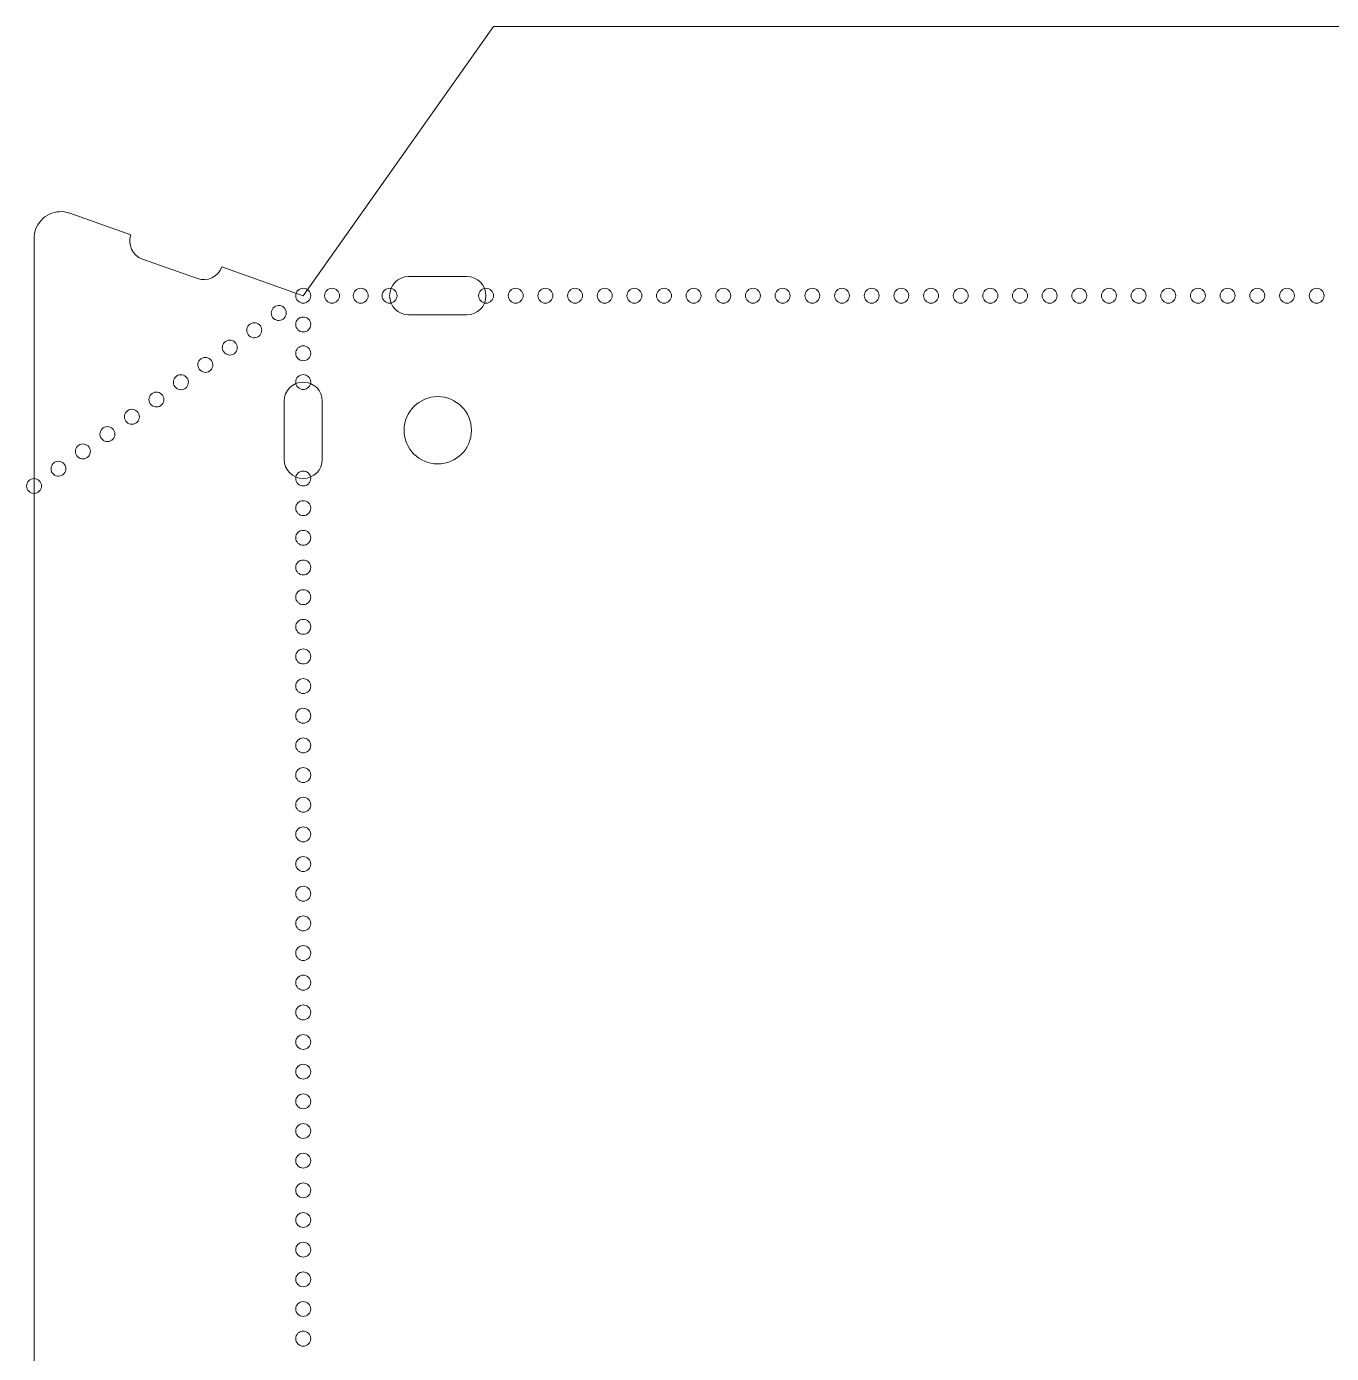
# Model space of a CAD drawing. Header units: inches. Extents: x -17 to 232, y 15 to 264.
# Drawn here: x -16.6 to 106.6, y 138.3 to 263.5 of the extents above; entities that cross this region are included whole.
import ezdxf

# ---------------------------------------------------------------- set-up
doc = ezdxf.new("R2010")
doc.units = ezdxf.units.IN
doc.header["$MEASUREMENT"] = 0
doc.layers.add('Fold cuts', color=7, linetype='Continuous')
doc.layers.add('Outline cut', color=7, linetype='Continuous')

# ---------------------------------------------------------------- blocks, each defined once
blk = doc.blocks.new('block 2')
at = {"layer": 'Outline cut', "lineweight": 0}
blk.add_open_spline([(7.72, 222.67), (7.72, 221.68), (8.53, 220.88), (9.52, 220.88), (10.52, 220.88), (11.33, 221.68), (11.33, 222.67)], degree=3, knots=[0, 0, 0, 0, 1, 1, 1, 2, 2, 2, 2], dxfattribs=at)
blk = doc.blocks.new('block 3')
at = {"layer": 'Outline cut', "lineweight": 0}
blk.add_open_spline([(11.33, 228.18), (11.33, 229.17), (10.52, 229.97), (9.52, 229.97), (8.53, 229.97), (7.72, 229.17), (7.72, 228.18)], degree=3, knots=[0, 0, 0, 0, 1, 1, 1, 2, 2, 2, 2], dxfattribs=at)
blk = doc.blocks.new('block 4')
at = {"layer": 'Outline cut', "lineweight": 0}
blk.add_open_spline([(25.4, 225.42), (25.4, 227.18), (23.98, 228.6), (22.22, 228.6), (20.47, 228.6), (19.05, 227.18), (19.05, 225.42), (19.05, 223.67), (20.47, 222.25), (22.22, 222.25), (23.98, 222.25), (25.4, 223.67), (25.4, 225.42), (25.4, 225.42), (25.4, 225.42), (25.4, 225.42)], degree=3, knots=[0, 0, 0, 0, 1, 1, 1, 2, 2, 2, 3, 3, 3, 4, 4, 4, 5, 5, 5, 5], dxfattribs=at)
blk = doc.blocks.new('block 5')
at = {"layer": 'Outline cut', "lineweight": 0}
blk.add_open_spline([(24.98, 236.32), (25.97, 236.32), (26.77, 237.13), (26.77, 238.12), (26.77, 239.12), (25.97, 239.93), (24.98, 239.93)], degree=3, knots=[0, 0, 0, 0, 1, 1, 1, 2, 2, 2, 2], dxfattribs=at)
blk = doc.blocks.new('block 6')
at = {"layer": 'Outline cut', "lineweight": 0}
blk.add_open_spline([(19.47, 239.93), (18.48, 239.93), (17.68, 239.12), (17.68, 238.12), (17.68, 237.13), (18.48, 236.32), (19.47, 236.32)], degree=3, knots=[0, 0, 0, 0, 1, 1, 1, 2, 2, 2, 2], dxfattribs=at)
blk = doc.blocks.new('block 7')
at = {"layer": 'Outline cut', "lineweight": 0}
blk.add_open_spline([(-6.74, 243.88), (-7.07, 242.94), (-6.58, 241.91), (-5.64, 241.58)], degree=3, dxfattribs=at)
blk = doc.blocks.new('block 11')
at = {"layer": 'Outline cut', "lineweight": 0}
blk.add_open_spline([(-0.46, 239.74), (0.48, 239.41), (1.51, 239.9), (1.84, 240.84)], degree=3, dxfattribs=at)
blk = doc.blocks.new('block 12')
at = {"layer": 'Outline cut', "lineweight": 0}
blk.add_open_spline([(-12.49, 245.91), (-13.81, 246.38), (-15.26, 245.68), (-15.73, 244.36), (-15.83, 244.09), (-15.87, 243.8), (-15.87, 243.51)], degree=3, knots=[0, 0, 0, 0, 1, 1, 1, 2, 2, 2, 2], dxfattribs=at)
blk = doc.blocks.new('block 34')
at = {"layer": 'Outline cut', "lineweight": 0}
blk.add_lwpolyline([(9.52, 238.12), (27.49, 263.52)], dxfattribs=at)
blk = doc.blocks.new('block 35')
at = {"layer": 'Outline cut', "lineweight": 0}
blk.add_lwpolyline([(27.49, 263.52), (188.41, 263.52)], dxfattribs=at)
blk = doc.blocks.new('block 36')
at = {"layer": 'Outline cut', "lineweight": 0}
blk.add_lwpolyline([(-15.87, 220.16), (-15.87, 59.24)], dxfattribs=at)
blk = doc.blocks.new('block 42')
at = {"layer": 'Outline cut', "lineweight": 0}
blk.add_lwpolyline([(-15.87, 220.16), (-15.87, 243.51)], dxfattribs=at)
blk = doc.blocks.new('block 43')
at = {"layer": 'Outline cut', "lineweight": 0}
blk.add_lwpolyline([(9.52, 238.12), (1.84, 240.84)], dxfattribs=at)
blk = doc.blocks.new('block 44')
at = {"layer": 'Outline cut', "lineweight": 0}
blk.add_lwpolyline([(7.72, 222.67), (7.72, 228.18)], dxfattribs=at)
blk = doc.blocks.new('block 46')
at = {"layer": 'Outline cut', "lineweight": 0}
blk.add_lwpolyline([(11.33, 222.67), (11.33, 228.18)], dxfattribs=at)
blk = doc.blocks.new('block 49')
at = {"layer": 'Outline cut', "lineweight": 0}
blk.add_lwpolyline([(24.98, 236.32), (19.47, 236.32)], dxfattribs=at)
blk = doc.blocks.new('block 52')
at = {"layer": 'Outline cut', "lineweight": 0}
blk.add_lwpolyline([(24.98, 239.93), (19.47, 239.93)], dxfattribs=at)
blk = doc.blocks.new('block 56')
at = {"layer": 'Outline cut', "lineweight": 0}
blk.add_lwpolyline([(-5.64, 241.58), (-0.46, 239.74)], dxfattribs=at)
blk = doc.blocks.new('block 58')
at = {"layer": 'Outline cut', "lineweight": 0}
blk.add_lwpolyline([(-6.74, 243.88), (-12.49, 245.91)], dxfattribs=at)
blk = doc.blocks.new('block 76')
at = {"layer": 'Outline cut', "lineweight": 0}
blk.add_lwpolyline([(22.22, 236.32), (22.22, 236.32)], dxfattribs=at)
blk = doc.blocks.new('block 77')
at = {"layer": 'Fold cuts', "lineweight": 0}
for points, knots in [([(9.52, 237.42), (9.71, 237.42), (9.89, 237.49), (10.02, 237.63), (10.16, 237.76), (10.23, 237.94), (10.23, 238.12), (10.23, 238.31), (10.16, 238.49), (10.02, 238.62), (9.89, 238.76), (9.71, 238.83), (9.52, 238.83), (9.34, 238.83), (9.16, 238.76), (9.03, 238.62), (8.89, 238.49), (8.82, 238.31), (8.82, 238.12), (8.82, 237.94), (8.89, 237.76), (9.03, 237.63), (9.16, 237.49), (9.34, 237.42), (9.52, 237.42)], [0, 0, 0, 0, 1, 1, 1, 2, 2, 2, 3, 3, 3, 4, 4, 4, 5, 5, 5, 6, 6, 6, 7, 7, 7, 8, 8, 8, 8]), ([(12.24, 238.83), (12.24, 238.83), (12.24, 238.83), (12.24, 238.83), (11.85, 238.83), (11.54, 238.51), (11.54, 238.12), (11.54, 237.74), (11.85, 237.42), (12.24, 237.42), (12.63, 237.42), (12.95, 237.74), (12.95, 238.12), (12.95, 238.51), (12.63, 238.83), (12.24, 238.83)], [0, 0, 0, 0, 1, 1, 1, 2, 2, 2, 3, 3, 3, 4, 4, 4, 5, 5, 5, 5]), ([(14.96, 238.83), (14.96, 238.83), (14.96, 238.83), (14.96, 238.83), (14.57, 238.83), (14.25, 238.51), (14.25, 238.12), (14.25, 237.74), (14.57, 237.42), (14.96, 237.42), (15.35, 237.42), (15.66, 237.74), (15.66, 238.12), (15.66, 238.51), (15.35, 238.83), (14.96, 238.83)], [0, 0, 0, 0, 1, 1, 1, 2, 2, 2, 3, 3, 3, 4, 4, 4, 5, 5, 5, 5]), ([(17.68, 237.42), (17.86, 237.42), (18.04, 237.49), (18.17, 237.63), (18.31, 237.76), (18.38, 237.94), (18.38, 238.12), (18.38, 238.31), (18.31, 238.49), (18.17, 238.62), (18.04, 238.76), (17.86, 238.83), (17.68, 238.83), (17.49, 238.83), (17.31, 238.76), (17.18, 238.62), (17.04, 238.49), (16.97, 238.31), (16.97, 238.12), (16.97, 237.94), (17.04, 237.76), (17.18, 237.63), (17.31, 237.49), (17.49, 237.42), (17.68, 237.42)], [0, 0, 0, 0, 1, 1, 1, 2, 2, 2, 3, 3, 3, 4, 4, 4, 5, 5, 5, 6, 6, 6, 7, 7, 7, 8, 8, 8, 8]), ([(26.77, 237.42), (26.96, 237.42), (27.14, 237.49), (27.27, 237.63), (27.41, 237.76), (27.48, 237.94), (27.48, 238.12), (27.48, 238.31), (27.41, 238.49), (27.27, 238.62), (27.14, 238.76), (26.96, 238.83), (26.77, 238.83), (26.59, 238.83), (26.41, 238.76), (26.28, 238.62), (26.14, 238.49), (26.07, 238.31), (26.07, 238.12), (26.07, 237.94), (26.14, 237.76), (26.28, 237.63), (26.41, 237.49), (26.59, 237.42), (26.77, 237.42)], [0, 0, 0, 0, 1, 1, 1, 2, 2, 2, 3, 3, 3, 4, 4, 4, 5, 5, 5, 6, 6, 6, 7, 7, 7, 8, 8, 8, 8]), ([(29.57, 237.42), (29.57, 237.42), (29.57, 237.42), (29.57, 237.42), (29.96, 237.42), (30.28, 237.74), (30.28, 238.12), (30.28, 238.51), (29.96, 238.83), (29.57, 238.83), (29.18, 238.83), (28.87, 238.51), (28.87, 238.12), (28.87, 237.74), (29.18, 237.42), (29.57, 237.42)], [0, 0, 0, 0, 1, 1, 1, 2, 2, 2, 3, 3, 3, 4, 4, 4, 5, 5, 5, 5]), ([(32.37, 237.42), (32.37, 237.42), (32.37, 237.42), (32.37, 237.42), (32.76, 237.42), (33.08, 237.74), (33.08, 238.12), (33.08, 238.51), (32.76, 238.83), (32.37, 238.83), (31.98, 238.83), (31.67, 238.51), (31.67, 238.12), (31.67, 237.74), (31.98, 237.42), (32.37, 237.42)], [0, 0, 0, 0, 1, 1, 1, 2, 2, 2, 3, 3, 3, 4, 4, 4, 5, 5, 5, 5]), ([(35.17, 237.42), (35.17, 237.42), (35.17, 237.42), (35.17, 237.42), (35.56, 237.42), (35.88, 237.74), (35.88, 238.12), (35.88, 238.51), (35.56, 238.83), (35.17, 238.83), (34.78, 238.83), (34.47, 238.51), (34.47, 238.12), (34.47, 237.74), (34.78, 237.42), (35.17, 237.42)], [0, 0, 0, 0, 1, 1, 1, 2, 2, 2, 3, 3, 3, 4, 4, 4, 5, 5, 5, 5]), ([(37.97, 237.42), (37.97, 237.42), (37.97, 237.42), (37.97, 237.42), (38.36, 237.42), (38.68, 237.74), (38.68, 238.12), (38.68, 238.51), (38.36, 238.83), (37.97, 238.83), (37.58, 238.83), (37.27, 238.51), (37.27, 238.12), (37.27, 237.74), (37.58, 237.42), (37.97, 237.42)], [0, 0, 0, 0, 1, 1, 1, 2, 2, 2, 3, 3, 3, 4, 4, 4, 5, 5, 5, 5]), ([(40.77, 237.42), (40.77, 237.42), (40.77, 237.42), (40.77, 237.42), (41.16, 237.42), (41.48, 237.74), (41.48, 238.12), (41.48, 238.51), (41.16, 238.83), (40.77, 238.83), (40.38, 238.83), (40.07, 238.51), (40.07, 238.12), (40.07, 237.74), (40.38, 237.42), (40.77, 237.42)], [0, 0, 0, 0, 1, 1, 1, 2, 2, 2, 3, 3, 3, 4, 4, 4, 5, 5, 5, 5]), ([(43.57, 237.42), (43.57, 237.42), (43.57, 237.42), (43.57, 237.42), (43.96, 237.42), (44.28, 237.74), (44.28, 238.12), (44.28, 238.51), (43.96, 238.83), (43.57, 238.83), (43.18, 238.83), (42.86, 238.51), (42.86, 238.12), (42.86, 237.74), (43.18, 237.42), (43.57, 237.42)], [0, 0, 0, 0, 1, 1, 1, 2, 2, 2, 3, 3, 3, 4, 4, 4, 5, 5, 5, 5]), ([(46.37, 237.42), (46.37, 237.42), (46.37, 237.42), (46.37, 237.42), (46.76, 237.42), (47.07, 237.74), (47.07, 238.12), (47.07, 238.51), (46.76, 238.83), (46.37, 238.83), (45.98, 238.83), (45.66, 238.51), (45.66, 238.12), (45.66, 237.74), (45.98, 237.42), (46.37, 237.42)], [0, 0, 0, 0, 1, 1, 1, 2, 2, 2, 3, 3, 3, 4, 4, 4, 5, 5, 5, 5]), ([(49.17, 237.42), (49.17, 237.42), (49.17, 237.42), (49.17, 237.42), (49.56, 237.42), (49.87, 237.74), (49.87, 238.12), (49.87, 238.51), (49.56, 238.83), (49.17, 238.83), (48.78, 238.83), (48.46, 238.51), (48.46, 238.12), (48.46, 237.74), (48.78, 237.42), (49.17, 237.42)], [0, 0, 0, 0, 1, 1, 1, 2, 2, 2, 3, 3, 3, 4, 4, 4, 5, 5, 5, 5]), ([(51.97, 237.42), (51.97, 237.42), (51.97, 237.42), (51.97, 237.42), (52.36, 237.42), (52.67, 237.74), (52.67, 238.12), (52.67, 238.51), (52.36, 238.83), (51.97, 238.83), (51.58, 238.83), (51.26, 238.51), (51.26, 238.12), (51.26, 237.74), (51.58, 237.42), (51.97, 237.42)], [0, 0, 0, 0, 1, 1, 1, 2, 2, 2, 3, 3, 3, 4, 4, 4, 5, 5, 5, 5]), ([(54.77, 237.42), (54.77, 237.42), (54.77, 237.42), (54.77, 237.42), (55.16, 237.42), (55.47, 237.74), (55.47, 238.12), (55.47, 238.51), (55.16, 238.83), (54.77, 238.83), (54.38, 238.83), (54.06, 238.51), (54.06, 238.12), (54.06, 237.74), (54.38, 237.42), (54.77, 237.42)], [0, 0, 0, 0, 1, 1, 1, 2, 2, 2, 3, 3, 3, 4, 4, 4, 5, 5, 5, 5]), ([(57.57, 237.42), (57.57, 237.42), (57.57, 237.42), (57.57, 237.42), (57.96, 237.42), (58.27, 237.74), (58.27, 238.12), (58.27, 238.51), (57.96, 238.83), (57.57, 238.83), (57.18, 238.83), (56.86, 238.51), (56.86, 238.12), (56.86, 237.74), (57.18, 237.42), (57.57, 237.42)], [0, 0, 0, 0, 1, 1, 1, 2, 2, 2, 3, 3, 3, 4, 4, 4, 5, 5, 5, 5]), ([(60.36, 237.42), (60.36, 237.42), (60.36, 237.42), (60.36, 237.42), (60.75, 237.42), (61.07, 237.74), (61.07, 238.12), (61.07, 238.51), (60.75, 238.83), (60.36, 238.83), (59.97, 238.83), (59.66, 238.51), (59.66, 238.12), (59.66, 237.74), (59.97, 237.42), (60.36, 237.42)], [0, 0, 0, 0, 1, 1, 1, 2, 2, 2, 3, 3, 3, 4, 4, 4, 5, 5, 5, 5]), ([(63.16, 237.42), (63.16, 237.42), (63.16, 237.42), (63.16, 237.42), (63.55, 237.42), (63.87, 237.74), (63.87, 238.12), (63.87, 238.51), (63.55, 238.83), (63.16, 238.83), (62.77, 238.83), (62.46, 238.51), (62.46, 238.12), (62.46, 237.74), (62.77, 237.42), (63.16, 237.42)], [0, 0, 0, 0, 1, 1, 1, 2, 2, 2, 3, 3, 3, 4, 4, 4, 5, 5, 5, 5]), ([(65.96, 237.42), (65.96, 237.42), (65.96, 237.42), (65.96, 237.42), (66.35, 237.42), (66.67, 237.74), (66.67, 238.12), (66.67, 238.51), (66.35, 238.83), (65.96, 238.83), (65.57, 238.83), (65.26, 238.51), (65.26, 238.12), (65.26, 237.74), (65.57, 237.42), (65.96, 237.42)], [0, 0, 0, 0, 1, 1, 1, 2, 2, 2, 3, 3, 3, 4, 4, 4, 5, 5, 5, 5]), ([(68.76, 237.42), (68.76, 237.42), (68.76, 237.42), (68.76, 237.42), (69.15, 237.42), (69.47, 237.74), (69.47, 238.12), (69.47, 238.51), (69.15, 238.83), (68.76, 238.83), (68.37, 238.83), (68.06, 238.51), (68.06, 238.12), (68.06, 237.74), (68.37, 237.42), (68.76, 237.42)], [0, 0, 0, 0, 1, 1, 1, 2, 2, 2, 3, 3, 3, 4, 4, 4, 5, 5, 5, 5]), ([(71.56, 237.42), (71.56, 237.42), (71.56, 237.42), (71.56, 237.42), (71.95, 237.42), (72.27, 237.74), (72.27, 238.12), (72.27, 238.51), (71.95, 238.83), (71.56, 238.83), (71.17, 238.83), (70.86, 238.51), (70.86, 238.12), (70.86, 237.74), (71.17, 237.42), (71.56, 237.42)], [0, 0, 0, 0, 1, 1, 1, 2, 2, 2, 3, 3, 3, 4, 4, 4, 5, 5, 5, 5]), ([(74.36, 237.42), (74.36, 237.42), (74.36, 237.42), (74.36, 237.42), (74.75, 237.42), (75.07, 237.74), (75.07, 238.12), (75.07, 238.51), (74.75, 238.83), (74.36, 238.83), (73.97, 238.83), (73.65, 238.51), (73.65, 238.12), (73.65, 237.74), (73.97, 237.42), (74.36, 237.42)], [0, 0, 0, 0, 1, 1, 1, 2, 2, 2, 3, 3, 3, 4, 4, 4, 5, 5, 5, 5]), ([(77.16, 237.42), (77.16, 237.42), (77.16, 237.42), (77.16, 237.42), (77.55, 237.42), (77.87, 237.74), (77.87, 238.12), (77.87, 238.51), (77.55, 238.83), (77.16, 238.83), (76.77, 238.83), (76.45, 238.51), (76.45, 238.12), (76.45, 237.74), (76.77, 237.42), (77.16, 237.42)], [0, 0, 0, 0, 1, 1, 1, 2, 2, 2, 3, 3, 3, 4, 4, 4, 5, 5, 5, 5]), ([(79.96, 237.42), (79.96, 237.42), (79.96, 237.42), (79.96, 237.42), (80.35, 237.42), (80.66, 237.74), (80.66, 238.12), (80.66, 238.51), (80.35, 238.83), (79.96, 238.83), (79.57, 238.83), (79.25, 238.51), (79.25, 238.12), (79.25, 237.74), (79.57, 237.42), (79.96, 237.42)], [0, 0, 0, 0, 1, 1, 1, 2, 2, 2, 3, 3, 3, 4, 4, 4, 5, 5, 5, 5]), ([(82.76, 237.42), (82.76, 237.42), (82.76, 237.42), (82.76, 237.42), (83.15, 237.42), (83.46, 237.74), (83.46, 238.12), (83.46, 238.51), (83.15, 238.83), (82.76, 238.83), (82.37, 238.83), (82.05, 238.51), (82.05, 238.12), (82.05, 237.74), (82.37, 237.42), (82.76, 237.42)], [0, 0, 0, 0, 1, 1, 1, 2, 2, 2, 3, 3, 3, 4, 4, 4, 5, 5, 5, 5]), ([(85.56, 237.42), (85.56, 237.42), (85.56, 237.42), (85.56, 237.42), (85.95, 237.42), (86.26, 237.74), (86.26, 238.12), (86.26, 238.51), (85.95, 238.83), (85.56, 238.83), (85.17, 238.83), (84.85, 238.51), (84.85, 238.12), (84.85, 237.74), (85.17, 237.42), (85.56, 237.42)], [0, 0, 0, 0, 1, 1, 1, 2, 2, 2, 3, 3, 3, 4, 4, 4, 5, 5, 5, 5]), ([(88.36, 237.42), (88.36, 237.42), (88.36, 237.42), (88.36, 237.42), (88.75, 237.42), (89.06, 237.74), (89.06, 238.12), (89.06, 238.51), (88.75, 238.83), (88.36, 238.83), (87.97, 238.83), (87.65, 238.51), (87.65, 238.12), (87.65, 237.74), (87.97, 237.42), (88.36, 237.42)], [0, 0, 0, 0, 1, 1, 1, 2, 2, 2, 3, 3, 3, 4, 4, 4, 5, 5, 5, 5]), ([(91.16, 237.42), (91.16, 237.42), (91.16, 237.42), (91.16, 237.42), (91.54, 237.42), (91.86, 237.74), (91.86, 238.12), (91.86, 238.51), (91.54, 238.83), (91.16, 238.83), (90.77, 238.83), (90.45, 238.51), (90.45, 238.12), (90.45, 237.74), (90.77, 237.42), (91.16, 237.42)], [0, 0, 0, 0, 1, 1, 1, 2, 2, 2, 3, 3, 3, 4, 4, 4, 5, 5, 5, 5]), ([(93.95, 237.42), (93.95, 237.42), (93.95, 237.42), (93.95, 237.42), (94.34, 237.42), (94.66, 237.74), (94.66, 238.12), (94.66, 238.51), (94.34, 238.83), (93.95, 238.83), (93.56, 238.83), (93.25, 238.51), (93.25, 238.12), (93.25, 237.74), (93.56, 237.42), (93.95, 237.42)], [0, 0, 0, 0, 1, 1, 1, 2, 2, 2, 3, 3, 3, 4, 4, 4, 5, 5, 5, 5]), ([(96.75, 237.42), (96.75, 237.42), (96.75, 237.42), (96.75, 237.42), (97.14, 237.42), (97.46, 237.74), (97.46, 238.12), (97.46, 238.51), (97.14, 238.83), (96.75, 238.83), (96.36, 238.83), (96.05, 238.51), (96.05, 238.12), (96.05, 237.74), (96.36, 237.42), (96.75, 237.42)], [0, 0, 0, 0, 1, 1, 1, 2, 2, 2, 3, 3, 3, 4, 4, 4, 5, 5, 5, 5]), ([(99.55, 237.42), (99.55, 237.42), (99.55, 237.42), (99.55, 237.42), (99.94, 237.42), (100.26, 237.74), (100.26, 238.12), (100.26, 238.51), (99.94, 238.83), (99.55, 238.83), (99.16, 238.83), (98.85, 238.51), (98.85, 238.12), (98.85, 237.74), (99.16, 237.42), (99.55, 237.42)], [0, 0, 0, 0, 1, 1, 1, 2, 2, 2, 3, 3, 3, 4, 4, 4, 5, 5, 5, 5]), ([(102.35, 237.42), (102.35, 237.42), (102.35, 237.42), (102.35, 237.42), (102.74, 237.42), (103.06, 237.74), (103.06, 238.12), (103.06, 238.51), (102.74, 238.83), (102.35, 238.83), (101.96, 238.83), (101.65, 238.51), (101.65, 238.12), (101.65, 237.74), (101.96, 237.42), (102.35, 237.42)], [0, 0, 0, 0, 1, 1, 1, 2, 2, 2, 3, 3, 3, 4, 4, 4, 5, 5, 5, 5]), ([(105.15, 237.42), (105.15, 237.42), (105.15, 237.42), (105.15, 237.42), (105.54, 237.42), (105.86, 237.74), (105.86, 238.12), (105.86, 238.51), (105.54, 238.83), (105.15, 238.83), (104.76, 238.83), (104.45, 238.51), (104.45, 238.12), (104.45, 237.74), (104.76, 237.42), (105.15, 237.42)], [0, 0, 0, 0, 1, 1, 1, 2, 2, 2, 3, 3, 3, 4, 4, 4, 5, 5, 5, 5]), ([(6.81, 237.07), (6.81, 237.07), (6.81, 237.07), (6.81, 237.07), (6.49, 236.84), (6.41, 236.4), (6.64, 236.08), (6.86, 235.77), (7.31, 235.69), (7.62, 235.92), (7.94, 236.14), (8.02, 236.58), (7.79, 236.9), (7.57, 237.22), (7.13, 237.29), (6.81, 237.07)], [0, 0, 0, 0, 1, 1, 1, 2, 2, 2, 3, 3, 3, 4, 4, 4, 5, 5, 5, 5]), ([(4.5, 235.44), (4.5, 235.44), (4.5, 235.44), (4.5, 235.44), (4.18, 235.21), (4.11, 234.77), (4.33, 234.45), (4.56, 234.13), (5, 234.06), (5.31, 234.28), (5.63, 234.51), (5.71, 234.95), (5.48, 235.27), (5.26, 235.58), (4.82, 235.66), (4.5, 235.44)], [0, 0, 0, 0, 1, 1, 1, 2, 2, 2, 3, 3, 3, 4, 4, 4, 5, 5, 5, 5]), ([(10.23, 235.41), (10.23, 235.41), (10.23, 235.41), (10.23, 235.41), (10.23, 235.8), (9.91, 236.11), (9.52, 236.11), (9.14, 236.11), (8.82, 235.8), (8.82, 235.41), (8.82, 235.02), (9.14, 234.7), (9.52, 234.7), (9.91, 234.7), (10.23, 235.02), (10.23, 235.41)], [0, 0, 0, 0, 1, 1, 1, 2, 2, 2, 3, 3, 3, 4, 4, 4, 5, 5, 5, 5]), ([(2.19, 233.8), (2.19, 233.8), (2.19, 233.8), (2.19, 233.8), (1.87, 233.58), (1.8, 233.14), (2.02, 232.82), (2.25, 232.5), (2.69, 232.43), (3.01, 232.65), (3.32, 232.88), (3.4, 233.32), (3.17, 233.63), (2.95, 233.95), (2.51, 234.03), (2.19, 233.8)], [0, 0, 0, 0, 1, 1, 1, 2, 2, 2, 3, 3, 3, 4, 4, 4, 5, 5, 5, 5]), ([(10.23, 232.69), (10.23, 232.69), (10.23, 232.69), (10.23, 232.69), (10.23, 233.08), (9.91, 233.4), (9.52, 233.4), (9.14, 233.4), (8.82, 233.08), (8.82, 232.69), (8.82, 232.3), (9.14, 231.99), (9.52, 231.99), (9.91, 231.99), (10.23, 232.3), (10.23, 232.69)], [0, 0, 0, 0, 1, 1, 1, 2, 2, 2, 3, 3, 3, 4, 4, 4, 5, 5, 5, 5]), ([(-0.12, 232.17), (-0.12, 232.17), (-0.12, 232.17), (-0.12, 232.17), (-0.44, 231.95), (-0.51, 231.5), (-0.29, 231.19), (-0.06, 230.87), (0.38, 230.79), (0.7, 231.02), (1.01, 231.24), (1.09, 231.68), (0.86, 232), (0.64, 232.32), (0.2, 232.39), (-0.12, 232.17)], [0, 0, 0, 0, 1, 1, 1, 2, 2, 2, 3, 3, 3, 4, 4, 4, 5, 5, 5, 5]), ([(-2.43, 230.54), (-2.43, 230.54), (-2.43, 230.54), (-2.43, 230.54), (-2.75, 230.31), (-2.82, 229.87), (-2.6, 229.55), (-2.37, 229.24), (-1.93, 229.16), (-1.61, 229.38), (-1.29, 229.61), (-1.22, 230.05), (-1.44, 230.37), (-1.67, 230.69), (-2.11, 230.76), (-2.43, 230.54)], [0, 0, 0, 0, 1, 1, 1, 2, 2, 2, 3, 3, 3, 4, 4, 4, 5, 5, 5, 5]), ([(9.52, 229.27), (9.71, 229.27), (9.89, 229.34), (10.02, 229.48), (10.16, 229.61), (10.23, 229.79), (10.23, 229.97), (10.23, 230.16), (10.16, 230.34), (10.02, 230.47), (9.89, 230.61), (9.71, 230.68), (9.52, 230.68), (9.34, 230.68), (9.16, 230.61), (9.03, 230.47), (8.89, 230.34), (8.82, 230.16), (8.82, 229.97), (8.82, 229.79), (8.89, 229.61), (9.03, 229.48), (9.16, 229.34), (9.34, 229.27), (9.52, 229.27)], [0, 0, 0, 0, 1, 1, 1, 2, 2, 2, 3, 3, 3, 4, 4, 4, 5, 5, 5, 6, 6, 6, 7, 7, 7, 8, 8, 8, 8]), ([(-4.74, 228.9), (-4.74, 228.9), (-4.74, 228.9), (-4.74, 228.9), (-5.05, 228.68), (-5.13, 228.24), (-4.91, 227.92), (-4.68, 227.6), (-4.24, 227.53), (-3.92, 227.75), (-3.6, 227.98), (-3.53, 228.42), (-3.75, 228.74), (-3.98, 229.05), (-4.42, 229.13), (-4.74, 228.9)], [0, 0, 0, 0, 1, 1, 1, 2, 2, 2, 3, 3, 3, 4, 4, 4, 5, 5, 5, 5]), ([(-7.05, 227.27), (-7.05, 227.27), (-7.05, 227.27), (-7.05, 227.27), (-7.36, 227.05), (-7.44, 226.61), (-7.21, 226.29), (-6.99, 225.97), (-6.55, 225.89), (-6.23, 226.12), (-5.91, 226.34), (-5.84, 226.78), (-6.06, 227.1), (-6.29, 227.42), (-6.73, 227.5), (-7.05, 227.27)], [0, 0, 0, 0, 1, 1, 1, 2, 2, 2, 3, 3, 3, 4, 4, 4, 5, 5, 5, 5]), ([(-9.35, 225.64), (-9.35, 225.64), (-9.35, 225.64), (-9.35, 225.64), (-9.67, 225.41), (-9.75, 224.97), (-9.52, 224.66), (-9.3, 224.34), (-8.86, 224.26), (-8.54, 224.49), (-8.22, 224.71), (-8.15, 225.15), (-8.37, 225.47), (-8.6, 225.79), (-9.04, 225.86), (-9.35, 225.64)], [0, 0, 0, 0, 1, 1, 1, 2, 2, 2, 3, 3, 3, 4, 4, 4, 5, 5, 5, 5]), ([(-11.66, 224.01), (-11.66, 224.01), (-11.66, 224.01), (-11.66, 224.01), (-11.98, 223.78), (-12.06, 223.34), (-11.83, 223.02), (-11.61, 222.7), (-11.17, 222.63), (-10.85, 222.85), (-10.53, 223.08), (-10.46, 223.52), (-10.68, 223.84), (-10.91, 224.16), (-11.35, 224.23), (-11.66, 224.01)], [0, 0, 0, 0, 1, 1, 1, 2, 2, 2, 3, 3, 3, 4, 4, 4, 5, 5, 5, 5]), ([(-13.97, 222.37), (-13.97, 222.37), (-13.97, 222.37), (-13.97, 222.37), (-14.29, 222.15), (-14.37, 221.71), (-14.14, 221.39), (-13.92, 221.07), (-13.48, 221), (-13.16, 221.22), (-12.84, 221.45), (-12.76, 221.89), (-12.99, 222.2), (-13.21, 222.52), (-13.65, 222.6), (-13.97, 222.37)], [0, 0, 0, 0, 1, 1, 1, 2, 2, 2, 3, 3, 3, 4, 4, 4, 5, 5, 5, 5]), ([(-15.87, 219.46), (-15.69, 219.46), (-15.51, 219.53), (-15.38, 219.67), (-15.24, 219.8), (-15.17, 219.98), (-15.17, 220.16), (-15.17, 220.35), (-15.24, 220.53), (-15.38, 220.66), (-15.51, 220.79), (-15.69, 220.87), (-15.87, 220.87), (-16.06, 220.87), (-16.24, 220.79), (-16.37, 220.66), (-16.51, 220.53), (-16.58, 220.35), (-16.58, 220.16), (-16.58, 219.98), (-16.51, 219.8), (-16.37, 219.67), (-16.24, 219.53), (-16.06, 219.46), (-15.87, 219.46)], [0, 0, 0, 0, 1, 1, 1, 2, 2, 2, 3, 3, 3, 4, 4, 4, 5, 5, 5, 6, 6, 6, 7, 7, 7, 8, 8, 8, 8]), ([(9.52, 220.17), (9.71, 220.17), (9.89, 220.24), (10.02, 220.38), (10.16, 220.51), (10.23, 220.69), (10.23, 220.88), (10.23, 221.06), (10.16, 221.24), (10.02, 221.37), (9.89, 221.51), (9.71, 221.58), (9.52, 221.58), (9.34, 221.58), (9.16, 221.51), (9.03, 221.37), (8.89, 221.24), (8.82, 221.06), (8.82, 220.88), (8.82, 220.69), (8.89, 220.51), (9.03, 220.38), (9.16, 220.24), (9.34, 220.17), (9.52, 220.17)], [0, 0, 0, 0, 1, 1, 1, 2, 2, 2, 3, 3, 3, 4, 4, 4, 5, 5, 5, 6, 6, 6, 7, 7, 7, 8, 8, 8, 8]), ([(10.23, 218.08), (10.23, 218.08), (10.23, 218.08), (10.23, 218.08), (10.23, 218.47), (9.91, 218.78), (9.52, 218.78), (9.14, 218.78), (8.82, 218.47), (8.82, 218.08), (8.82, 217.69), (9.14, 217.37), (9.52, 217.37), (9.91, 217.37), (10.23, 217.69), (10.23, 218.08)], [0, 0, 0, 0, 1, 1, 1, 2, 2, 2, 3, 3, 3, 4, 4, 4, 5, 5, 5, 5]), ([(10.23, 215.28), (10.23, 215.28), (10.23, 215.28), (10.23, 215.28), (10.23, 215.67), (9.91, 215.98), (9.52, 215.98), (9.14, 215.98), (8.82, 215.67), (8.82, 215.28), (8.82, 214.89), (9.14, 214.57), (9.52, 214.57), (9.91, 214.57), (10.23, 214.89), (10.23, 215.28)], [0, 0, 0, 0, 1, 1, 1, 2, 2, 2, 3, 3, 3, 4, 4, 4, 5, 5, 5, 5]), ([(10.23, 212.48), (10.23, 212.48), (10.23, 212.48), (10.23, 212.48), (10.23, 212.87), (9.91, 213.18), (9.52, 213.18), (9.14, 213.18), (8.82, 212.87), (8.82, 212.48), (8.82, 212.09), (9.14, 211.77), (9.52, 211.77), (9.91, 211.77), (10.23, 212.09), (10.23, 212.48)], [0, 0, 0, 0, 1, 1, 1, 2, 2, 2, 3, 3, 3, 4, 4, 4, 5, 5, 5, 5]), ([(10.23, 209.68), (10.23, 209.68), (10.23, 209.68), (10.23, 209.68), (10.23, 210.07), (9.91, 210.38), (9.52, 210.38), (9.14, 210.38), (8.82, 210.07), (8.82, 209.68), (8.82, 209.29), (9.14, 208.97), (9.52, 208.97), (9.91, 208.97), (10.23, 209.29), (10.23, 209.68)], [0, 0, 0, 0, 1, 1, 1, 2, 2, 2, 3, 3, 3, 4, 4, 4, 5, 5, 5, 5]), ([(10.23, 206.88), (10.23, 206.88), (10.23, 206.88), (10.23, 206.88), (10.23, 207.27), (9.91, 207.58), (9.52, 207.58), (9.14, 207.58), (8.82, 207.27), (8.82, 206.88), (8.82, 206.49), (9.14, 206.17), (9.52, 206.17), (9.91, 206.17), (10.23, 206.49), (10.23, 206.88)], [0, 0, 0, 0, 1, 1, 1, 2, 2, 2, 3, 3, 3, 4, 4, 4, 5, 5, 5, 5]), ([(10.23, 204.08), (10.23, 204.08), (10.23, 204.08), (10.23, 204.08), (10.23, 204.47), (9.91, 204.79), (9.52, 204.79), (9.14, 204.79), (8.82, 204.47), (8.82, 204.08), (8.82, 203.69), (9.14, 203.37), (9.52, 203.37), (9.91, 203.37), (10.23, 203.69), (10.23, 204.08)], [0, 0, 0, 0, 1, 1, 1, 2, 2, 2, 3, 3, 3, 4, 4, 4, 5, 5, 5, 5]), ([(10.23, 201.28), (10.23, 201.28), (10.23, 201.28), (10.23, 201.28), (10.23, 201.67), (9.91, 201.99), (9.52, 201.99), (9.14, 201.99), (8.82, 201.67), (8.82, 201.28), (8.82, 200.89), (9.14, 200.58), (9.52, 200.58), (9.91, 200.58), (10.23, 200.89), (10.23, 201.28)], [0, 0, 0, 0, 1, 1, 1, 2, 2, 2, 3, 3, 3, 4, 4, 4, 5, 5, 5, 5]), ([(10.23, 198.48), (10.23, 198.48), (10.23, 198.48), (10.23, 198.48), (10.23, 198.87), (9.91, 199.19), (9.52, 199.19), (9.14, 199.19), (8.82, 198.87), (8.82, 198.48), (8.82, 198.09), (9.14, 197.78), (9.52, 197.78), (9.91, 197.78), (10.23, 198.09), (10.23, 198.48)], [0, 0, 0, 0, 1, 1, 1, 2, 2, 2, 3, 3, 3, 4, 4, 4, 5, 5, 5, 5]), ([(10.23, 195.68), (10.23, 195.68), (10.23, 195.68), (10.23, 195.68), (10.23, 196.07), (9.91, 196.39), (9.52, 196.39), (9.14, 196.39), (8.82, 196.07), (8.82, 195.68), (8.82, 195.29), (9.14, 194.98), (9.52, 194.98), (9.91, 194.98), (10.23, 195.29), (10.23, 195.68)], [0, 0, 0, 0, 1, 1, 1, 2, 2, 2, 3, 3, 3, 4, 4, 4, 5, 5, 5, 5]), ([(10.23, 192.88), (10.23, 192.88), (10.23, 192.88), (10.23, 192.88), (10.23, 193.27), (9.91, 193.59), (9.52, 193.59), (9.14, 193.59), (8.82, 193.27), (8.82, 192.88), (8.82, 192.49), (9.14, 192.18), (9.52, 192.18), (9.91, 192.18), (10.23, 192.49), (10.23, 192.88)], [0, 0, 0, 0, 1, 1, 1, 2, 2, 2, 3, 3, 3, 4, 4, 4, 5, 5, 5, 5]), ([(10.23, 190.08), (10.23, 190.08), (10.23, 190.08), (10.23, 190.08), (10.23, 190.47), (9.91, 190.79), (9.52, 190.79), (9.14, 190.79), (8.82, 190.47), (8.82, 190.08), (8.82, 189.69), (9.14, 189.38), (9.52, 189.38), (9.91, 189.38), (10.23, 189.69), (10.23, 190.08)], [0, 0, 0, 0, 1, 1, 1, 2, 2, 2, 3, 3, 3, 4, 4, 4, 5, 5, 5, 5]), ([(10.23, 187.29), (10.23, 187.29), (10.23, 187.29), (10.23, 187.29), (10.23, 187.67), (9.91, 187.99), (9.52, 187.99), (9.14, 187.99), (8.82, 187.67), (8.82, 187.29), (8.82, 186.9), (9.14, 186.58), (9.52, 186.58), (9.91, 186.58), (10.23, 186.9), (10.23, 187.29)], [0, 0, 0, 0, 1, 1, 1, 2, 2, 2, 3, 3, 3, 4, 4, 4, 5, 5, 5, 5]), ([(10.23, 184.49), (10.23, 184.49), (10.23, 184.49), (10.23, 184.49), (10.23, 184.88), (9.91, 185.19), (9.52, 185.19), (9.14, 185.19), (8.82, 184.88), (8.82, 184.49), (8.82, 184.1), (9.14, 183.78), (9.52, 183.78), (9.91, 183.78), (10.23, 184.1), (10.23, 184.49)], [0, 0, 0, 0, 1, 1, 1, 2, 2, 2, 3, 3, 3, 4, 4, 4, 5, 5, 5, 5]), ([(10.23, 181.69), (10.23, 181.69), (10.23, 181.69), (10.23, 181.69), (10.23, 182.08), (9.91, 182.39), (9.52, 182.39), (9.14, 182.39), (8.82, 182.08), (8.82, 181.69), (8.82, 181.3), (9.14, 180.98), (9.52, 180.98), (9.91, 180.98), (10.23, 181.3), (10.23, 181.69)], [0, 0, 0, 0, 1, 1, 1, 2, 2, 2, 3, 3, 3, 4, 4, 4, 5, 5, 5, 5]), ([(10.23, 178.89), (10.23, 178.89), (10.23, 178.89), (10.23, 178.89), (10.23, 179.28), (9.91, 179.59), (9.52, 179.59), (9.14, 179.59), (8.82, 179.28), (8.82, 178.89), (8.82, 178.5), (9.14, 178.18), (9.52, 178.18), (9.91, 178.18), (10.23, 178.5), (10.23, 178.89)], [0, 0, 0, 0, 1, 1, 1, 2, 2, 2, 3, 3, 3, 4, 4, 4, 5, 5, 5, 5]), ([(10.23, 176.09), (10.23, 176.09), (10.23, 176.09), (10.23, 176.09), (10.23, 176.48), (9.91, 176.79), (9.52, 176.79), (9.14, 176.79), (8.82, 176.48), (8.82, 176.09), (8.82, 175.7), (9.14, 175.38), (9.52, 175.38), (9.91, 175.38), (10.23, 175.7), (10.23, 176.09)], [0, 0, 0, 0, 1, 1, 1, 2, 2, 2, 3, 3, 3, 4, 4, 4, 5, 5, 5, 5]), ([(10.23, 173.29), (10.23, 173.29), (10.23, 173.29), (10.23, 173.29), (10.23, 173.68), (9.91, 174), (9.52, 174), (9.14, 174), (8.82, 173.68), (8.82, 173.29), (8.82, 172.9), (9.14, 172.58), (9.52, 172.58), (9.91, 172.58), (10.23, 172.9), (10.23, 173.29)], [0, 0, 0, 0, 1, 1, 1, 2, 2, 2, 3, 3, 3, 4, 4, 4, 5, 5, 5, 5]), ([(10.23, 170.49), (10.23, 170.49), (10.23, 170.49), (10.23, 170.49), (10.23, 170.88), (9.91, 171.2), (9.52, 171.2), (9.14, 171.2), (8.82, 170.88), (8.82, 170.49), (8.82, 170.1), (9.14, 169.78), (9.52, 169.78), (9.91, 169.78), (10.23, 170.1), (10.23, 170.49)], [0, 0, 0, 0, 1, 1, 1, 2, 2, 2, 3, 3, 3, 4, 4, 4, 5, 5, 5, 5]), ([(10.23, 167.69), (10.23, 167.69), (10.23, 167.69), (10.23, 167.69), (10.23, 168.08), (9.91, 168.4), (9.52, 168.4), (9.14, 168.4), (8.82, 168.08), (8.82, 167.69), (8.82, 167.3), (9.14, 166.99), (9.52, 166.99), (9.91, 166.99), (10.23, 167.3), (10.23, 167.69)], [0, 0, 0, 0, 1, 1, 1, 2, 2, 2, 3, 3, 3, 4, 4, 4, 5, 5, 5, 5]), ([(10.23, 164.89), (10.23, 164.89), (10.23, 164.89), (10.23, 164.89), (10.23, 165.28), (9.91, 165.6), (9.52, 165.6), (9.14, 165.6), (8.82, 165.28), (8.82, 164.89), (8.82, 164.5), (9.14, 164.19), (9.52, 164.19), (9.91, 164.19), (10.23, 164.5), (10.23, 164.89)], [0, 0, 0, 0, 1, 1, 1, 2, 2, 2, 3, 3, 3, 4, 4, 4, 5, 5, 5, 5]), ([(10.23, 162.09), (10.23, 162.09), (10.23, 162.09), (10.23, 162.09), (10.23, 162.48), (9.91, 162.8), (9.52, 162.8), (9.14, 162.8), (8.82, 162.48), (8.82, 162.09), (8.82, 161.7), (9.14, 161.39), (9.52, 161.39), (9.91, 161.39), (10.23, 161.7), (10.23, 162.09)], [0, 0, 0, 0, 1, 1, 1, 2, 2, 2, 3, 3, 3, 4, 4, 4, 5, 5, 5, 5]), ([(10.23, 159.29), (10.23, 159.29), (10.23, 159.29), (10.23, 159.29), (10.23, 159.68), (9.91, 160), (9.52, 160), (9.14, 160), (8.82, 159.68), (8.82, 159.29), (8.82, 158.9), (9.14, 158.59), (9.52, 158.59), (9.91, 158.59), (10.23, 158.9), (10.23, 159.29)], [0, 0, 0, 0, 1, 1, 1, 2, 2, 2, 3, 3, 3, 4, 4, 4, 5, 5, 5, 5]), ([(10.23, 156.49), (10.23, 156.49), (10.23, 156.49), (10.23, 156.49), (10.23, 156.88), (9.91, 157.2), (9.52, 157.2), (9.14, 157.2), (8.82, 156.88), (8.82, 156.49), (8.82, 156.11), (9.14, 155.79), (9.52, 155.79), (9.91, 155.79), (10.23, 156.11), (10.23, 156.49)], [0, 0, 0, 0, 1, 1, 1, 2, 2, 2, 3, 3, 3, 4, 4, 4, 5, 5, 5, 5]), ([(10.23, 153.7), (10.23, 153.7), (10.23, 153.7), (10.23, 153.7), (10.23, 154.09), (9.91, 154.4), (9.52, 154.4), (9.14, 154.4), (8.82, 154.09), (8.82, 153.7), (8.82, 153.31), (9.14, 152.99), (9.52, 152.99), (9.91, 152.99), (10.23, 153.31), (10.23, 153.7)], [0, 0, 0, 0, 1, 1, 1, 2, 2, 2, 3, 3, 3, 4, 4, 4, 5, 5, 5, 5]), ([(10.23, 150.9), (10.23, 150.9), (10.23, 150.9), (10.23, 150.9), (10.23, 151.29), (9.91, 151.6), (9.52, 151.6), (9.14, 151.6), (8.82, 151.29), (8.82, 150.9), (8.82, 150.51), (9.14, 150.19), (9.52, 150.19), (9.91, 150.19), (10.23, 150.51), (10.23, 150.9)], [0, 0, 0, 0, 1, 1, 1, 2, 2, 2, 3, 3, 3, 4, 4, 4, 5, 5, 5, 5]), ([(10.23, 148.1), (10.23, 148.1), (10.23, 148.1), (10.23, 148.1), (10.23, 148.49), (9.91, 148.8), (9.52, 148.8), (9.14, 148.8), (8.82, 148.49), (8.82, 148.1), (8.82, 147.71), (9.14, 147.39), (9.52, 147.39), (9.91, 147.39), (10.23, 147.71), (10.23, 148.1)], [0, 0, 0, 0, 1, 1, 1, 2, 2, 2, 3, 3, 3, 4, 4, 4, 5, 5, 5, 5]), ([(10.23, 145.3), (10.23, 145.3), (10.23, 145.3), (10.23, 145.3), (10.23, 145.69), (9.91, 146), (9.52, 146), (9.14, 146), (8.82, 145.69), (8.82, 145.3), (8.82, 144.91), (9.14, 144.59), (9.52, 144.59), (9.91, 144.59), (10.23, 144.91), (10.23, 145.3)], [0, 0, 0, 0, 1, 1, 1, 2, 2, 2, 3, 3, 3, 4, 4, 4, 5, 5, 5, 5]), ([(10.23, 142.5), (10.23, 142.5), (10.23, 142.5), (10.23, 142.5), (10.23, 142.89), (9.91, 143.2), (9.52, 143.2), (9.14, 143.2), (8.82, 142.89), (8.82, 142.5), (8.82, 142.11), (9.14, 141.79), (9.52, 141.79), (9.91, 141.79), (10.23, 142.11), (10.23, 142.5)], [0, 0, 0, 0, 1, 1, 1, 2, 2, 2, 3, 3, 3, 4, 4, 4, 5, 5, 5, 5]), ([(10.23, 139.7), (10.23, 139.7), (10.23, 139.7), (10.23, 139.7), (10.23, 140.09), (9.91, 140.41), (9.52, 140.41), (9.14, 140.41), (8.82, 140.09), (8.82, 139.7), (8.82, 139.31), (9.14, 138.99), (9.52, 138.99), (9.91, 138.99), (10.23, 139.31), (10.23, 139.7)], [0, 0, 0, 0, 1, 1, 1, 2, 2, 2, 3, 3, 3, 4, 4, 4, 5, 5, 5, 5])]:
    blk.add_open_spline(points, degree=3, knots=knots, dxfattribs=at)

msp = doc.modelspace()

# ---------------------------------------------------------------- block references
at = {"layer": 'Fold cuts'}
msp.add_blockref('block 77', (0, 0), dxfattribs=at)
at = {"layer": 'Outline cut'}
for name in ['block 34', 'block 35', 'block 12', 'block 58', 'block 42', 'block 7', 'block 56', 'block 11', 'block 43', 'block 6', 'block 52', 'block 5', 'block 49', 'block 76', 'block 3', 'block 44', 'block 46', 'block 4', 'block 2', 'block 36']:
    msp.add_blockref(name, (0, 0), dxfattribs=at)

doc.saveas('drawing.dxf')
